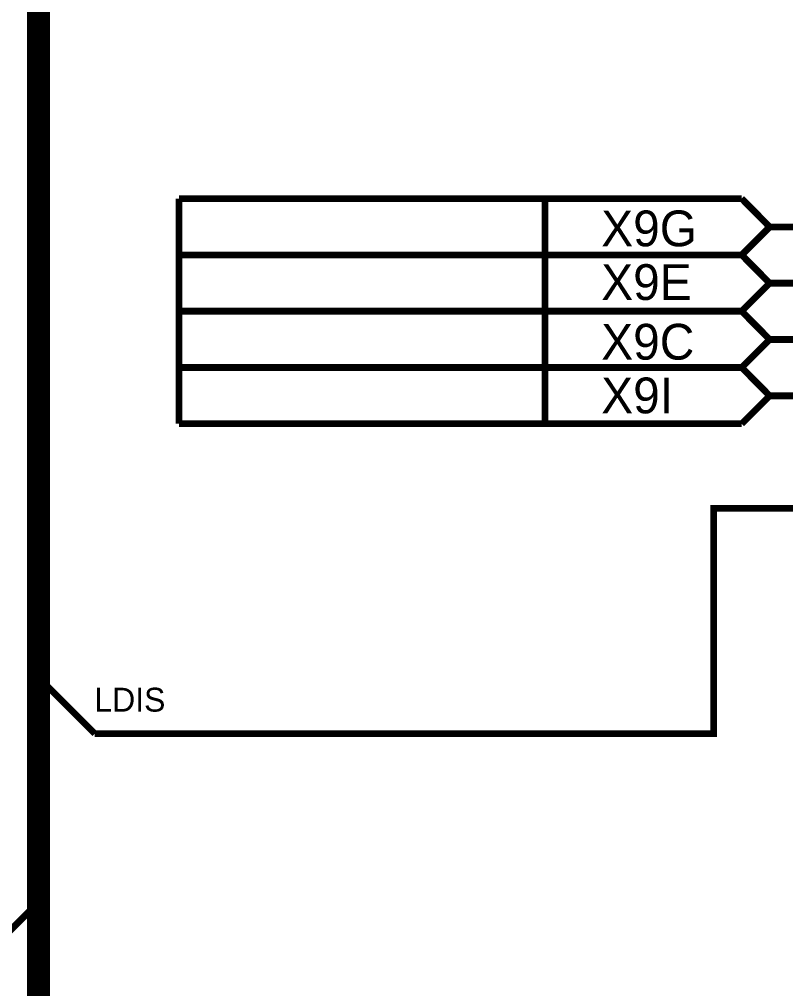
# Model space of a CAD drawing. Header units: millimetres. Extents: x 0 to 420, y 0 to 297.
# Drawn here: x 69.23 to 103.26, y 208.66 to 251.71 of the extents above; entities that cross this region are included whole.
import ezdxf

# ---------------------------------------------------------------- set-up
doc = ezdxf.new("R2010")
doc.units = ezdxf.units.MM
doc.layers.add('Sheet', color=255, linetype='Continuous')

msp = doc.modelspace()

# ---------------------------------------------------------------- linework, layer by layer
at = {"layer": 'Sheet'}
for points, const_width in [([(70.077, 254.99), (70.077, 59.993)], 1.016), ([(101.309, 243.747), (76.317, 243.747)], 0.3), ([(76.317, 243.747), (76.317, 241.246)], 0.3), ([(92.57, 243.747), (92.57, 241.246)], 0.3), ([(102.55, 242.488), (101.309, 243.747)], 0.3), ([(101.309, 241.246), (102.55, 242.488)], 0.3), ([(102.55, 242.488), (105.05, 242.488)], 0.3), ([(76.317, 241.246), (101.309, 241.246)], 0.3), ([(101.309, 241.246), (76.317, 241.246)], 0.3), ([(76.317, 241.246), (76.317, 238.746)], 0.3), ([(92.57, 241.246), (92.57, 238.746)], 0.3), ([(102.55, 239.988), (101.309, 241.246)], 0.3), ([(101.309, 238.746), (102.55, 239.988)], 0.3), ([(102.55, 239.988), (105.05, 239.988)], 0.3), ([(76.317, 238.746), (101.309, 238.746)], 0.3), ([(101.309, 238.746), (76.317, 238.746)], 0.3), ([(76.317, 238.746), (76.317, 236.245)], 0.3), ([(92.57, 238.746), (92.57, 236.245)], 0.3), ([(102.55, 237.487), (101.309, 238.746)], 0.3), ([(101.309, 236.245), (102.55, 237.487)], 0.3), ([(102.55, 237.487), (105.05, 237.487)], 0.3), ([(76.317, 236.245), (101.309, 236.245)], 0.3), ([(101.309, 236.245), (76.317, 236.245)], 0.3), ([(76.317, 236.245), (76.317, 233.745)], 0.3), ([(92.57, 236.245), (92.57, 233.745)], 0.3), ([(102.55, 234.987), (101.309, 236.245)], 0.3), ([(101.309, 233.745), (102.55, 234.987)], 0.3), ([(102.55, 234.987), (105.05, 234.987)], 0.3), ([(76.317, 233.745), (101.309, 233.745)], 0.3), ([(117.546, 229.986), (100.068, 229.986), (100.068, 219.985), (72.576, 219.985)], 0.3), ([(72.576, 219.985), (70.077, 222.485)], 0.3), ([(67.578, 210), (70.077, 212.5)], 0.3)]:
    msp.add_lwpolyline(points, dxfattribs=dict(at, const_width=const_width))

# ---------------------------------------------------------------- texts
for s, height, p in [('X9G', 1.5897, (95.069, 241.627)), ('X9E', 1.5897, (95.069, 239.243)), ('X9C', 1.5897, (95.069, 236.593)), ('X9I', 1.5897, (95.069, 234.209)), ('LDIS', 1.0598, (72.56, 220.962))]:
    msp.add_text(s, height=height, dxfattribs=at).set_placement(p)

doc.saveas('drawing.dxf')
